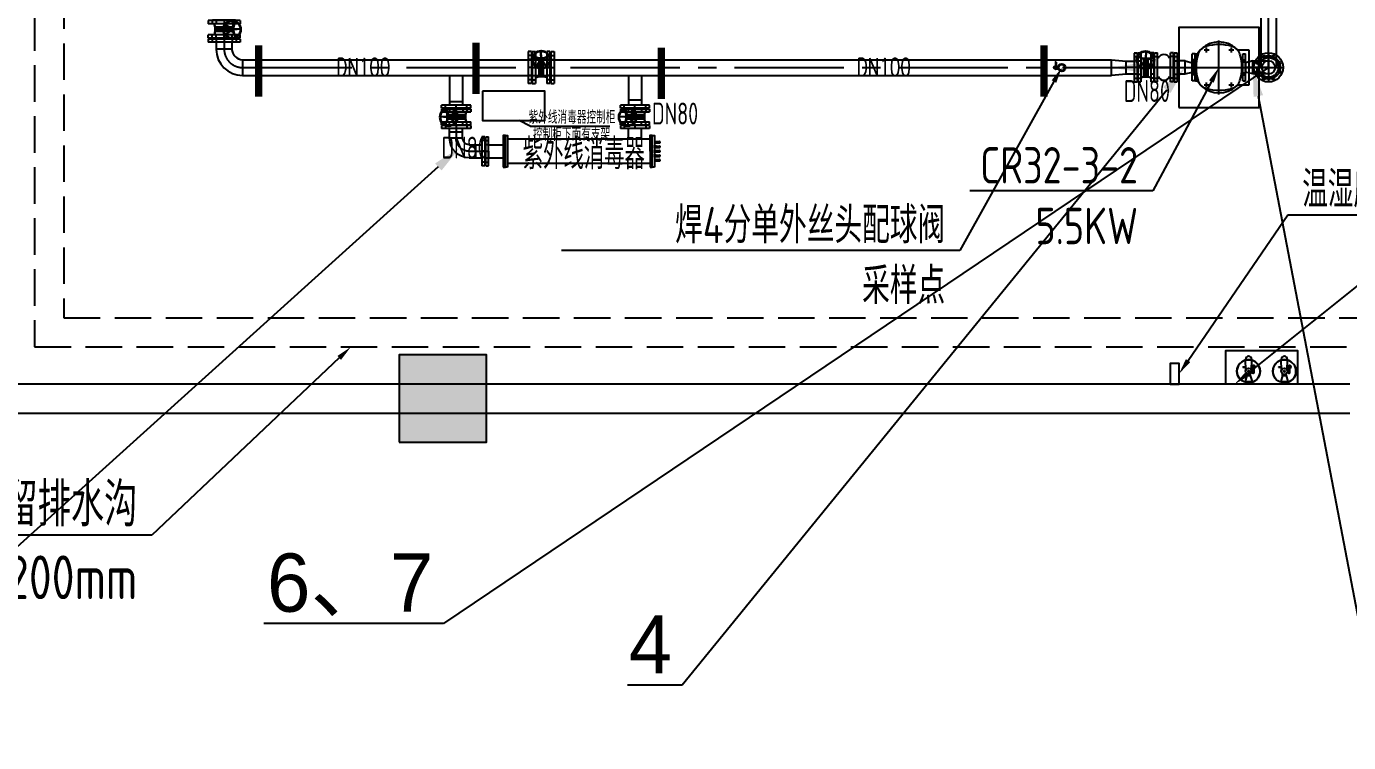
# Model space of a CAD drawing. Header units: millimetres. Extents: x 10779125 to 11142123, y -372083 to -144871.
# Drawn here: x 11098007 to 11107077, y -306097 to -301182 of the extents above; entities that cross this region are included whole.
import ezdxf
from ezdxf import colors
from ezdxf.entities.mleader import LeaderData, LeaderLine
from ezdxf.math import Vec2, Vec3

# ---------------------------------------------------------------- set-up
doc = ezdxf.new("R2010")
doc.units = ezdxf.units.MM
doc.header["$LTSCALE"] = 1000
doc.header["$MEASUREMENT"] = 0
for name, pattern in [('CENTER', [2.9, 2.5, -0.2, 0, -0.2]), ('CENTER2', [1.125, 0.75, -0.125, 0.125, -0.125]), ('DASH', [0.35, 0.25, -0.1]), ('DASHED', [0.35, 0.25, -0.1])]:
    doc.linetypes.add(name, pattern=pattern)
doc.layers.get('0').update_dxf_attribs({"color": 255, "linetype": 'CONTINUOUS'})
for name, color, linetype in [('1', 255, 'CONTINUOUS'), ('10', 7, 'CONTINUOUS'), ('2细线层', 4, 'CONTINUOUS'), ('3中心线', 1, 'CENTER2'), ('3中心线层', 1, 'CENTER'), ('4虚线层', 6, 'DASHED'), ('8', 8, 'CONTINUOUS'), ('A-DIM_SYMB', 252, 'CONTINUOUS'), ('AXIS', 3, 'CONTINUOUS'), ('center', 1, 'CENTER'), ('Grundfos', 5, 'CONTINUOUS'), ('PUB_HATCH', 8, 'CONTINUOUS')]:
    doc.layers.add(name, color=color, linetype=linetype)
doc.layers.add('_0', color=7, linetype='CONTINUOUS', lineweight=80)
doc.styles.add('_HZTXT', font='tssdeng.shx', dxfattribs={"width": 0.8, "bigfont": 'tssdchn.shx'})
doc.styles.add('gps_hz', font='tssdeng.shx', dxfattribs={"width": 0.7, "bigfont": 'tssdchn.shx'})
doc.styles.add('hz', font='simplex', dxfattribs={"width": 0.7, "bigfont": 'hztxt'})
doc.styles.get("Standard").update_dxf_attribs({"font": 'symbol.ttf'})

# ---------------------------------------------------------------- blocks, each defined once
blk = doc.blocks.new('_FZH')
blk.add_lwpolyline([(-0.5, -0.5), (0.5, -0.5), (0.5, 0.5), (-0.5, 0.5)], close=True)
at = {"layer": 'PUB_HATCH'}
blk.add_solid([(-0.5, -0.5), (0.5, -0.5), (-0.5, 0.5), (0.5, 0.5)], dxfattribs=at)
blk = doc.blocks.new('bf211016')
at = {"layer": '8', "color": 8, "linetype": 'DASH'}
for p, q in [((-10600, 6787.7, 0), (-10600, 655, 0)), ((-10600, 655, 0), (1100, 655, 0))]:
    blk.add_line(p, q, dxfattribs=at)
at = {"layer": '8', "color": 8}
for p, q in [((-10448.4, 400, 0), (-15800, 400, 0)), ((-1576.8, 400, 0), (-10448.4, 400, 0)), ((-15800, 200, 0), (-10448.4, 200, 0)), ((-10448.4, 200, 0), (-1576.8, 200, 0))]:
    blk.add_line(p, q, dxfattribs=at)
at = {"layer": '8', "color": 8, "linetype": 'DASH', "elevation": 0}
blk.add_lwpolyline([(14385.7, 6587.7), (-10400, 6587.7), (-10400, 855), (6185.7, 855), (6185.7, 655), (1319.7, 655), (1319.7, 0)], dxfattribs=at)
at = {"layer": '8', "color": 8, "xscale": 600, "yscale": 600, "zscale": 600}
blk.add_blockref('_FZH', (-7800, 300, 0), dxfattribs=at)
blk = doc.blocks.new('DN80法兰侧视图')
at = {"layer": '1'}
for p, q in [((-20, 100), (0, 100)), ((-20, 100), (-20, -100)), ((0, 100), (0, -100)), ((-23, 67.5), (-20, 72)), ((-23, 67.5), (-23, -67.5)), ((-20, 45.5), (0, 45.5)), ((-23, -67.5), (-20, -72)), ((-20, -45.5), (0, -45.5)), ((-20, -100), (0, -100))]:
    blk.add_line(p, q, dxfattribs=at)
at = {"layer": '3中心线层'}
for p, q in [((-23, 0), (0, 0)), ((-20, 73.9), (0, 73.9)), ((-23, 0), (0, 0)), ((-20, -73.9), (0, -73.9))]:
    blk.add_line(p, q, dxfattribs=at)
blk = doc.blocks.new('DN80长200单片法兰弯头')
at = {"layer": '1'}
for p, q in [((177, -10), (177, 190)), ((197, 190), (177, 190)), ((197, -10), (197, 190)), ((90, 134.5), (177, 134.5)), ((177, 45.5), (177, 134.5)), ((200, 157.5), (197, 162)), ((200, 22.5), (200, 157.5)), ((44.5, 0), (-44.5, 0)), ((90, 45.5), (177, 45.5)), ((200, 22.5), (197, 18)), ((197, -10), (177, -10))]:
    blk.add_line(p, q, dxfattribs=at)
for radius in [134.5, 45.5]:
    blk.add_arc((90, 0), radius, 90, 180, dxfattribs=at)
at = {"layer": '3中心线层'}
for p, q in [((197, 163.9), (177, 163.9)), ((90, 90), (200, 90)), ((200, 90), (177, 90)), ((200, 90), (177, 90)), ((200, 90), (177, 90)), ((200, 90), (177, 90)), ((197, 16.1), (177, 16.1))]:
    blk.add_line(p, q, dxfattribs=at)
blk.add_arc((90, 0), 90, 90, 180, dxfattribs=at)
blk = doc.blocks.new('法兰式蝶阀DN80')
at = {"lineweight": 30}
for p, q in [((-64.8, 70.6), (-68.7, 91)), ((40, 67.3), (4.1, 94.9)), ((40.5, 68), (5, 95.6)), ((56.2, 70.5), (75, 111.3)), ((56.7, 69.9), (76.9, 110.5)), ((60.5, 70.6), (64.1, 91)), ((-64.8, 43.4), (-68.7, 23)), ((-64.8, 70.6), (-64.8, 43.4)), ((-56.2, 70.6), (-64.8, 70.6)), ((-56.2, 43.4), (-64.8, 43.4)), ((-43.9, 58.2), (-57.9, 58.2)), ((-44.5, 55.8), (-57.9, 55.8)), ((-49.6, 70.6), (-56.2, 70.6)), ((-49.6, 43.4), (-56.2, 43.4)), ((-45.7, 70.6), (-49.6, 70.6)), ((-45.7, 43.4), (-49.6, 43.4)), ((-38.3, 70.6), (-45.7, 70.6)), ((-40.1, 43.4), (-45.7, 43.4)), ((-44.5, 55.8), (-6.1, 55.8)), ((-43.9, 58.2), (-5.9, 58.2)), ((-40.1, 43.4), (28.8, 43.4)), ((-38.3, 70.6), (42, 70.6)), ((14.2, 55.8), (-6.1, 55.8)), ((14.2, 58.2), (-5.9, 58.2)), ((39.4, 50.2), (1.1, 26.2)), ((40.1, 49.5), (1.4, 25.3)), ((35.8, 58.2), (14.2, 58.2)), ((36.3, 55.8), (14.2, 55.8)), ((28.8, 43.4), (42, 43.4)), ((30.2, 70.6), (42, 70.6)), ((35.8, 58.2), (54.3, 58.2)), ((36.3, 55.8), (54.3, 55.8)), ((42, 70.6), (46.4, 70.6)), ((42, 43.4), (46.4, 43.4)), ((53, 70.6), (46.4, 70.6)), ((53, 43.4), (46.4, 43.4)), ((53, 70.6), (60.5, 70.6)), ((53, 43.4), (59.1, 43.4)), ((53.4, 45.8), (66.6, 2.5)), ((54.2, 46.1), (67.8, 2.9)), ((60.5, 43.4), (59.1, 43.4)), ((60.5, 70.6), (60.5, 43.4)), ((60.5, 43.4), (64.1, 23)), ((63, 57.2), (108.3, 53.9)), ((63.2, 57.7), (108.4, 55))]:
    blk.add_line(p, q, dxfattribs=at)
for centre, radius in [((50, 58.6), 60.9), ((50, 58.6), 58.5), ((49.6, 58.2), 13.2)]:
    blk.add_circle(centre, radius, dxfattribs=at)
for centre, start, end in [((-59, 57), 48.38702, 311.61298), ((55.3, 57), 228.38702, 131.61298)]:
    blk.add_arc(centre, 1.65, start, end, dxfattribs=at)
at = {"layer": 'AXIS', "rotation": 270}
blk.add_blockref('DN80法兰侧视图', (0, 91), dxfattribs=at)
at = {"layer": 'AXIS', "xscale": -1, "rotation": 270}
blk.add_blockref('DN80法兰侧视图', (0, 23), dxfattribs=at)
blk = doc.blocks.new('DN100法兰侧视图')
at = {"layer": '1'}
for p, q in [((-22, 110), (0, 110)), ((-22, 110), (-22, -110)), ((0, 110), (0, -110)), ((-25, 77.5), (-22, 82)), ((-25, 77.5), (-25, -77.5)), ((-22, 55), (0, 55)), ((-25, -77.5), (-22, -82)), ((-22, -55), (0, -55)), ((-22, -110), (0, -110))]:
    blk.add_line(p, q, dxfattribs=at)
at = {"layer": '3中心线层'}
for p, q in [((-25, 0), (0, 0)), ((-22, 83.1), (0, 83.1)), ((-22, -83.1), (0, -83.1))]:
    blk.add_line(p, q, dxfattribs=at)
blk = doc.blocks.new('法兰式蝶阀DN100')
at = {"lineweight": 30}
for p, q in [((-60.7, 76.7), (-65.7, 102.4)), ((44.1, 73.4), (8.2, 101)), ((44.6, 74.1), (9.1, 101.7)), ((60.3, 76.6), (79.1, 117.4)), ((60.7, 76), (81, 116.6)), ((64.6, 76.7), (70.5, 102.4)), ((-60.7, 49.5), (-67.6, 25)), ((-60.7, 76.7), (-60.7, 49.5)), ((-52.1, 76.7), (-60.7, 76.7)), ((-52.1, 49.5), (-60.7, 49.5)), ((-39.9, 64.3), (-53.8, 64.3)), ((-40.4, 61.9), (-53.8, 61.9)), ((-45.5, 76.7), (-52.1, 76.7)), ((-45.5, 49.5), (-52.1, 49.5)), ((-41.6, 76.7), (-45.5, 76.7)), ((-41.6, 49.5), (-45.5, 49.5)), ((-34.3, 76.7), (-41.6, 76.7)), ((-36, 49.5), (-41.6, 49.5)), ((-40.4, 61.9), (-2, 61.9)), ((-39.9, 64.3), (-1.8, 64.3)), ((-36, 49.5), (32.9, 49.5)), ((-34.3, 76.7), (46.1, 76.7)), ((18.3, 61.9), (-2, 61.9)), ((18.3, 64.3), (-1.8, 64.3)), ((43.5, 56.3), (5.2, 32.3)), ((44.2, 55.6), (5.5, 31.4)), ((39.9, 64.3), (18.3, 64.3)), ((40.4, 61.9), (18.3, 61.9)), ((32.9, 49.5), (46.1, 49.5)), ((34.3, 76.7), (46.1, 76.7)), ((39.9, 64.3), (58.3, 64.3)), ((40.4, 61.9), (58.3, 61.9)), ((46.1, 76.7), (50.5, 76.7)), ((46.1, 49.5), (50.5, 49.5)), ((57.1, 76.7), (50.5, 76.7)), ((57.1, 49.5), (50.5, 49.5)), ((57.1, 76.7), (64.6, 76.7)), ((57.1, 49.5), (63.1, 49.5)), ((57.4, 51.9), (70.7, 8.6)), ((58.3, 52.2), (71.9, 9)), ((64.6, 49.5), (63.1, 49.5)), ((64.6, 76.7), (64.6, 49.5)), ((64.6, 49.5), (72.2, 25)), ((67.1, 63.3), (112.4, 60)), ((67.3, 63.8), (112.5, 61.1))]:
    blk.add_line(p, q, dxfattribs=at)
for centre, radius in [((54.1, 64.7), 60.9), ((54.1, 64.7), 58.5), ((53.7, 64.3), 13.2)]:
    blk.add_circle(centre, radius, dxfattribs=at)
for centre, start, end in [((-54.9, 63.1), 48.38702, 311.61298), ((59.4, 63.1), 228.38702, 131.61298)]:
    blk.add_arc(centre, 1.65, start, end, dxfattribs=at)
at = {"rotation": 270}
blk.add_blockref('DN100法兰侧视图', (0, 102.4), dxfattribs=at)
at = {"xscale": -1, "rotation": 270}
blk.add_blockref('DN100法兰侧视图', (0, 25), dxfattribs=at)
blk = doc.blocks.new('CR_32-5_DIN_(CONNECTION)_MG_160MB2_B5-42_F1_3PH_11KW_B')
at = {"layer": 'center'}
for p, q in [((160, -185.7), (160, 185.7)), ((57.8, 120), (92.2, 120)), ((75, 102.8), (75, 137.2)), ((227.8, 120), (262.2, 120)), ((245, 102.8), (245, 137.2)), ((-54.7, 0), (374.7, 0)), ((57.8, -120), (92.2, -120)), ((75, -137.2), (75, -102.8)), ((227.8, -120), (262.2, -120)), ((245, -137.2), (245, -102.8))]:
    blk.add_line(p, q, dxfattribs=at)
at = {"layer": 'Grundfos'}
for p, q in [((0, 70.9), (0, 92.5)), ((0, 92.5), (11.4, 92.5)), ((286.1, 121.5), (364, 121.5)), ((364, 121.5), (364, -121.5)), ((0, -92.5), (0, -70.9)), ((0, -92.5), (11.4, -92.5)), ((364, -121.5), (286.1, -121.5))]:
    blk.add_line(p, q, dxfattribs=at)
for centre, radius, start, end in [((160, 0), 175, 136.85961, 180.00138), ((160, 0), 175, 136.90574, 223.09426), ((92.7, 67.3), 80, 106.48612, 163.51388), ((160, 0), 175, 46.85245, 133.14755), ((160, 0), 175, 46.90574, 133.09426), ((160, -160), 317, 73.51388, 106.48612), ((227.3, 67.3), 80, 16.48612, 73.51388), ((320, 0), 317, 163.51388, 196.48612), ((0, 0), 317, 343.51388, 16.48612), ((92.7, -67.3), 80, 196.48612, 253.51388), ((227.3, -67.3), 80, 286.48612, 343.51388), ((160, 0), 175, 226.90574, 313.09426), ((160, 160), 317, 253.51388, 286.48612)]:
    blk.add_arc(centre, radius, start, end, dxfattribs=at)
blk = doc.blocks.new('DN65法兰侧视图')
at = {"layer": '1'}
for p, q in [((-20, 92.5), (0, 92.5)), ((-20, 92.5), (-20, -92.5)), ((0, 92.5), (0, -92.5)), ((-23, 60), (-20, 64.5)), ((-23, 60), (-23, -60)), ((-20, 37.5), (0, 37.5)), ((-23, -60), (-20, -64.5)), ((-20, -37.5), (0, -37.5)), ((-20, -92.5), (0, -92.5))]:
    blk.add_line(p, q, dxfattribs=at)
at = {"layer": '3中心线层'}
for p, q in [((-20, 51.3), (0, 51.3)), ((-20, 0), (0, 0)), ((-20, -51.3), (0, -51.3))]:
    blk.add_line(p, q, dxfattribs=at)
blk = doc.blocks.new('DN80软连接')
at = {"layer": '1'}
for p, q in [((3, -100), (3, 100)), ((3, 100), (23, 100)), ((23, -100), (23, 100)), ((112, -100), (112, 100)), ((132, 100), (112, 100)), ((132, -100), (132, 100)), ((0, 67.5), (3, 72)), ((0, -67.5), (0, 67.5)), ((23, 63), (28.5, 63)), ((23, -63), (23, 63)), ((106.5, 63), (112, 63)), ((112, -63), (112, 63)), ((135, 67.5), (132, 72)), ((135, -67.5), (135, 67.5)), ((0, -67.5), (3, -72)), ((23, -63), (28.5, -63)), ((106.5, -63), (112, -63)), ((135, -67.5), (132, -72)), ((3, -100), (23, -100)), ((132, -100), (112, -100))]:
    blk.add_line(p, q, dxfattribs=at)
for centre, start, end in [((67.5, 46.1), 23.48002, 156.51998), ((67.5, -46.1), 203.48002, 336.51998)]:
    blk.add_arc(centre, 42.5, start, end, dxfattribs=at)
at = {"layer": '3中心线层'}
for p, q in [((112, 0), (0, 0)), ((23, 0), (0, 0)), ((0, 0), (23, 0)), ((0, 0), (23, 0)), ((0, 0), (23, 0)), ((0, 0), (23, 0)), ((3, 73.9), (23, 73.9)), ((132, 73.9), (112, 73.9)), ((112, 0), (135, 0)), ((135, 0), (112, 0)), ((135, 0), (112, 0)), ((135, 0), (112, 0)), ((135, 0), (112, 0)), ((3, -73.9), (23, -73.9)), ((132, -73.9), (112, -73.9))]:
    blk.add_line(p, q, dxfattribs=at)
blk = doc.blocks.new('DN80法兰俯视图')
at = {"layer": '1'}
for centre, radius in [((0, 0), 100), ((-73.9, 30.6), 9), ((0, 0), 45.5), ((-30.6, 73.9), 9), ((30.6, 73.9), 9), ((73.9, 30.6), 9), ((-73.9, -30.6), 9), ((-30.6, -73.9), 9), ((30.6, -73.9), 9), ((73.9, -30.6), 9)]:
    blk.add_circle(centre, radius, dxfattribs=at)
at = {"layer": '2细线层'}
blk.add_circle((0, 0), 67.5, dxfattribs=at)
at = {"layer": '3中心线层'}
for p, q in [((0, 100), (0, -100)), ((-100, 0), (100, 0)), ((-82.2, 27.2), (-65.6, 34.1)), ((-77.4, 38.9), (-70.5, 22.3)), ((-38.9, 70.5), (-22.3, 77.4)), ((-34.1, 82.2), (-27.2, 65.6)), ((38.9, 77.4), (22.3, 70.5)), ((27.2, 82.2), (34.1, 65.6)), ((65.6, 27.2), (82.2, 34.1)), ((70.5, 38.9), (77.4, 22.3)), ((-82.2, -34.1), (-65.6, -27.2)), ((-77.4, -22.3), (-70.5, -38.9)), ((-38.9, -77.4), (-22.3, -70.5)), ((-27.2, -82.2), (-34.1, -65.6)), ((22.3, -77.4), (38.9, -70.5)), ((27.2, -65.6), (34.1, -82.2)), ((82.2, -27.2), (65.6, -34.1)), ((77.4, -38.9), (70.5, -22.3))]:
    blk.add_line(p, q, dxfattribs=at)
at = {"layer": '4虚线层'}
blk.add_circle((0, 0), 80, dxfattribs=at)
blk = doc.blocks.new('A$C72931BA8')
for p, q in [((40, 110.8), (59.5, 110.8)), ((40, 110.8), (40, 107.4)), ((40, 107.4), (59.6, 107.4)), ((59.8, 88), (58, 161.1)), ((99, 88), (100.8, 161.1)), ((99.2, 107.4), (106.7, 107.4)), ((99.3, 110.8), (106.6, 110.8)), ((106.8, 92.2), (106.8, 66.6)), ((67.4, 50), (55.1, 9)), ((55.1, 9), (103.4, 9)), ((67.4, 50), (67.4, 61.7)), ((67.4, 50), (91.4, 50)), ((91.4, 50), (91.4, 61.7)), ((91.4, 50), (103.4, 9)), ((100.7, 82.3), (106.8, 82.3)), ((100.7, 76.5), (106.8, 76.5)), ((107.8, 65.6), (113.9, 65.6))]:
    blk.add_line(p, q)
blk.add_lwpolyline([(107.8, 93.2), (113.9, 93.2, -0.414214), (114.9, 92.2), (114.9, 66.6, -0.414214), (113.9, 65.6), (107.8, 65.6, -0.414214), (106.8, 66.6), (106.8, 92.2, -0.414214)], format="xyb", close=True)
for radius in [79.4, 21.4, 5.19]:
    blk.add_circle((79.4, 79.4), radius)
for centre, radius, start, end in [((79.4, 161.1), 21.4, 0, 180), ((79.4, 79.4), 79.4, 266.10549, 229.47145)]:
    blk.add_arc(centre, radius, start, end)
blk.add_ellipse((114.6, 109.2), major_axis=(0, 8.55), ratio=0.593753)
blk.add_open_spline([(114.6, 120.7), (114, 120.7), (113.4, 120.7), (112.3, 120.3), (111.8, 120.1), (110.8, 119.5), (110.4, 119.1), (109.1, 117.9), (108.5, 116.9), (107.5, 114.8), (107.1, 113.6), (106.6, 111.2), (106.5, 110), (106.6, 107.1), (106.9, 105.6), (107.8, 102.7), (108.5, 101.4), (109.9, 99.7), (110.5, 99.1), (111.9, 98.3), (112.6, 97.9), (114.2, 97.6), (115.1, 97.6), (116.7, 98), (117.5, 98.3), (118.8, 99.2), (119.4, 99.7), (120.4, 100.9), (120.8, 101.6), (121.9, 103.7), (122.4, 105.3), (122.8, 108.7), (122.8, 110.4), (122.3, 113.2), (122, 114.2), (121.2, 116.1), (120.7, 117), (119.5, 118.6), (118.8, 119.3), (117.3, 120.2), (116.7, 120.4), (115.5, 120.7), (115.1, 120.7), (114.6, 120.7)], degree=3, knots=[0, 0, 0, 0, 0.176773, 0.176773, 0.353547, 0.353547, 0.53032, 0.53032, 0.892855, 0.892855, 1.255391, 1.255391, 1.617926, 1.617926, 2.073061, 2.073061, 2.528197, 2.528197, 2.774363, 2.774363, 3.02053, 3.02053, 3.266696, 3.266696, 3.512862, 3.512862, 3.759028, 3.759028, 4.005195, 4.005195, 4.500687, 4.500687, 4.996179, 4.996179, 5.316066, 5.316066, 5.625634, 5.625634, 5.935202, 5.935202, 6.152128, 6.152128, 6.283185, 6.283185, 6.283185, 6.283185])
blk = doc.blocks.new('01')
blk.add_blockref('A$C72931BA8', (-79.4, -79.4))
blk = doc.blocks.new('FSFSDFS')
at = {"linetype": 'Continuous', "lineweight": 35}
for p, q in [((-6.6, 39.4), (-6.6, 36.2)), ((-6.2, 38.5), (-6.6, 38.5)), ((-6.2, 37.1), (-6.6, 37.1)), ((-6.2, 43.2), (-6.2, 23.4)), ((-6.2, 43.2), (-4.1, 43.2)), ((-6.2, 26.9), (-4.1, 26.9)), ((-5.4, 44), (-5.4, 23.6)), ((-4.6, 44), (-5.4, 44)), ((-5.4, 26.2), (-0.6, 26.2)), ((-4.6, 32.4), (-4.6, 44)), ((-4.6, 32.4), (-4.1, 32.4)), ((-1.5, 48.8), (-1.6, 49.3)), ((-1.6, 49.3), (1.6, 49.3)), ((-1.5, 26.8), (-1.6, 26.3)), ((1.6, 26.3), (-1.6, 26.3)), ((0.6, 26.2), (5.4, 26.2)), ((1.5, 48.8), (1.6, 49.3)), ((1.5, 26.8), (1.6, 26.3)), ((2.3, 26.9), (2.2, 26.7)), ((4.1, 43.2), (6.2, 43.2)), ((4.6, 32.4), (4.1, 32.4)), ((4.1, 26.9), (6.2, 26.9)), ((4.6, 32.4), (4.6, 44)), ((5.4, 44), (4.6, 44)), ((5.4, 44), (5.4, 23.6)), ((6.2, 43.2), (6.2, 23.4)), ((34.1, 38.5), (6.2, 38.5)), ((34.1, 37.1), (6.2, 37.1)), ((34.1, 39.4), (34.1, 36.2))]:
    blk.add_line(p, q, dxfattribs=at)
for radius in [24.2, 19.1, 19.1]:
    blk.add_circle((0, 0), radius)
for centre, radius, start, end in [((-6.2, 37.8), 1.67, 103.5362, 256.4638), ((-5.4, 43.2), 0.774, 90, 180), ((21.6, 37.8), 26.3, 155.10311, 204.89689), ((-4.6, 43.2), 0.774, 25.02135, 90), ((0, 32.4), 4.65, 180, 226.68694), ((0, 37.8), 11.6, 249.26693, 290.73307), ((-1.5, 48.5), 0.774, 97.96222, 155.10319), ((-1.5, 27.1), 0.774, 204.89669, 262.03778), ((0, 37.8), 11.6, 82.03778, 97.96222), ((0, 37.8), 11.1, 82.03778, 97.96222), ((0, 37.8), 11.1, 262.03778, 277.96222), ((1.5, 48.5), 0.774, 24.89681, 82.03778), ((1.5, 27.1), 0.774, 277.96222, 335.10311), ((-21.6, 37.8), 26.3, 335.10311, 24.89689), ((0, 32.4), 4.65, 313.29932, 0), ((4.6, 43.2), 0.774, 90, 154.9566), ((5.4, 43.2), 0.774, 0, 90), ((33.7, 37.8), 1.67, 283.5362, 76.4638)]:
    blk.add_arc(centre, radius, start, end, dxfattribs=at)
for points, knots in [([(-6.2, 25.5), (-6.2, 25.5), (-6.2, 25.7), (-6.1, 25.9), (-5.9, 26.1), (-5.7, 26.2), (-5.5, 26.2), (-5.4, 26.2)], [0, 0, 0, 0, 0.1280971, 0.257425, 0.3887199, 0.5219526, 0.6563691, 0.6563691, 0.6563691, 0.6563691]), ([(-1.5, 26.8), (-1.7, 27.2), (-2, 27.8), (-2.4, 28.8), (-2.7, 29.6), (-2.9, 30.5), (-3.1, 31.2), (-3.3, 31.9), (-3.4, 32.5), (-3.5, 33.1), (-3.6, 33.6), (-3.7, 34.1), (-3.8, 34.6), (-3.8, 35.1), (-3.9, 35.5), (-3.9, 35.9), (-3.9, 36.3), (-3.9, 36.8), (-4, 37.2), (-4, 37.6), (-4, 38), (-4, 38.5), (-3.9, 38.9), (-3.9, 39.3), (-3.9, 39.7), (-3.9, 40.1), (-3.8, 40.6), (-3.8, 41), (-3.7, 41.5), (-3.6, 42), (-3.5, 42.5), (-3.4, 43.1), (-3.3, 43.7), (-3.1, 44.4), (-2.9, 45.1), (-2.7, 46), (-2.4, 46.8), (-2, 47.8), (-1.7, 48.5), (-1.5, 48.8)], [0, 0, 0, 0, 0.627458, 1.194277, 1.712384, 2.184886, 2.61352, 3.003697, 3.359246, 3.681343, 3.981893, 4.27352, 4.543691, 4.790444, 5.025742, 5.260152, 5.49516, 5.730147, 5.964802, 6.19909, 6.433161, 6.667211, 6.901411, 7.136134, 7.371141, 7.604169, 7.836632, 8.079283, 8.343391, 8.628142, 8.926523, 9.249387, 9.605282, 9.99642, 10.42616, 10.900164, 11.418391, 11.98261, 12.603284, 12.603284, 12.603284, 12.603284]), ([(-1.5, 48.8), (-1.6, 48.8), (-1.8, 48.9), (-2, 48.9), (-2.1, 48.9), (-2.2, 48.9), (-2.2, 48.9)], [0, 0, 0, 0, 0.1401622, 0.2568665, 0.3394252, 0.3882884, 0.3882884, 0.3882884, 0.3882884]), ([(-1.5, 26.8), (-1.6, 26.8), (-1.8, 26.7), (-2, 26.7), (-2.1, 26.7), (-2.2, 26.7), (-2.2, 26.7)], [0, 0, 0, 0, 0.1401622, 0.2568665, 0.3394252, 0.3882884, 0.3882884, 0.3882884, 0.3882884]), ([(1.5, 48.8), (1.6, 48.8), (1.8, 48.9), (2, 48.9), (2.1, 48.9), (2.2, 48.9), (2.2, 48.9)], [0, 0, 0, 0, 0.1401622, 0.2568665, 0.3394252, 0.3882884, 0.3882884, 0.3882884, 0.3882884]), ([(1.5, 48.8), (1.7, 48.4), (2, 47.8), (2.4, 46.8), (2.7, 45.9), (2.9, 45.1), (3.1, 44.4), (3.3, 43.7), (3.4, 43.1), (3.5, 42.5), (3.6, 42), (3.7, 41.5), (3.8, 41), (3.8, 40.5), (3.9, 40.1), (3.9, 39.7), (3.9, 39.2), (3.9, 38.8), (4, 38.4), (4, 38), (4, 37.6), (4, 37.1), (3.9, 36.7), (3.9, 36.3), (3.9, 35.9), (3.9, 35.5), (3.8, 35), (3.8, 34.6), (3.7, 34.1), (3.6, 33.6), (3.5, 33.1), (3.4, 32.5), (3.3, 31.9), (3.1, 31.2), (2.9, 30.4), (2.7, 29.6), (2.4, 28.7), (2, 27.8), (1.7, 27.1), (1.5, 26.8)], [0, 0, 0, 0, 0.627458, 1.194277, 1.712384, 2.184886, 2.61352, 3.003697, 3.359246, 3.681343, 3.981893, 4.27352, 4.543691, 4.790444, 5.025742, 5.260152, 5.49516, 5.730147, 5.964802, 6.19909, 6.433161, 6.667211, 6.901411, 7.136134, 7.371141, 7.604169, 7.836632, 8.079283, 8.343391, 8.628142, 8.926523, 9.249387, 9.605282, 9.99642, 10.42616, 10.900164, 11.418391, 11.98261, 12.603284, 12.603284, 12.603284, 12.603284]), ([(1.5, 26.8), (1.6, 26.8), (1.8, 26.7), (2, 26.7), (2.1, 26.7), (2.2, 26.7), (2.2, 26.7)], [0, 0, 0, 0, 0.1401622, 0.2568665, 0.3394252, 0.3882884, 0.3882884, 0.3882884, 0.3882884]), ([(5.4, 26.2), (5.5, 26.2), (5.7, 26.2), (5.9, 26.1), (6.1, 25.9), (6.2, 25.7), (6.2, 25.5), (6.2, 25.5)], [0, 0, 0, 0, 0.1344165, 0.2676493, 0.3989441, 0.528272, 0.6563691, 0.6563691, 0.6563691, 0.6563691])]:
    blk.add_open_spline(points, degree=3, knots=knots, dxfattribs=at)

msp = doc.modelspace()

# ---------------------------------------------------------------- linework, layer by layer
for p, q in [((11099309.1, -301291.1, 0), (11099309.1, -301348.2, 0)), ((11099417.1, -301291.1, 0), (11099417.1, -301348.2, 0)), ((11099417.1, -301337.8, 0), (11099309.1, -301337.8, 0)), ((11099490.1, -301410.8, 0), (11105450.2, -301410.8, 0)), ((11099490.1, -301410.8, 0), (11099490.1, -301518.8, 0)), ((11105956.1, -301419.2, 0), (11106005.1, -301431.7, 0)), ((11106005.1, -301431.7, 0), (11106005.1, -301495.7, 0)), ((11106420.1, -301419.2, 0), (11106371.1, -301431.7, 0)), ((11106371.1, -301431.7, 0), (11106371.1, -301495.7, 0)), ((11099490.1, -301518.8, 0), (11105450.2, -301518.8, 0)), ((11105956.1, -301508.2, 0), (11106005.1, -301495.7, 0)), ((11106420.1, -301508.2, 0), (11106371.1, -301495.7, 0))]:
    msp.add_line(p, q)
at = {"ltscale": 0.3}
for p, q in [((11102323.1, -301967.4, 0), (11102314.7, -301967.4, 0)), ((11102323.1, -301987.4, 0), (11102314.7, -301987.4, 0)), ((11102323.1, -301998.3, 0), (11102314.7, -301998.3, 0)), ((11102323.1, -301998.3, 0), (11102314.7, -301998.3, 0)), ((11102314.7, -302018.3, 0), (11102314.7, -301998.3, 0)), ((11102323.1, -302018.3, 0), (11102314.7, -302018.3, 0)), ((11102323.1, -302018.3, 0), (11102314.7, -302018.3, 0)), ((11102323.1, -302029.1, 0), (11102314.7, -302029.1, 0)), ((11102314.7, -302049.1, 0), (11102314.7, -302029.1, 0)), ((11102323.1, -301967.4, 0), (11102323.1, -301987.4, 0)), ((11102323.1, -301972.4, 0), (11102349.3, -301972.4, 0)), ((11102323.1, -301977.4, 0), (11102349.7, -301977.4, 0)), ((11102323.1, -301977.4, 0), (11102349.5, -301977.4, 0)), ((11102323.1, -301977.4, 0), (11102349.5, -301977.4, 0)), ((11102323.1, -301982.4, 0), (11102349.3, -301982.4, 0)), ((11102323.1, -301998.3, 0), (11102323.1, -302018.3, 0)), ((11102323.1, -302018.3, 0), (11102323.1, -301998.3, 0)), ((11102323.1, -302003.3, 0), (11102349.3, -302003.3, 0)), ((11102323.1, -302003.3, 0), (11102349.3, -302003.3, 0)), ((11102323.1, -302008.3, 0), (11102349.7, -302008.3, 0)), ((11102323.1, -302008.3, 0), (11102349.5, -302008.3, 0)), ((11102323.1, -302008.3, 0), (11102349.5, -302008.3, 0)), ((11102323.1, -302008.3, 0), (11102349.6, -302008.3, 0)), ((11102323.1, -302008.3, 0), (11102349.5, -302008.3, 0)), ((11102323.1, -302008.3, 0), (11102349.5, -302008.3, 0)), ((11102323.1, -302013.3, 0), (11102349.3, -302013.3, 0)), ((11102323.1, -302013.3, 0), (11102349.3, -302013.3, 0)), ((11102323.1, -302049.1, 0), (11102323.1, -302029.1, 0)), ((11102323.1, -302049.1, 0), (11102314.7, -302049.1, 0)), ((11102323.1, -302060, 0), (11102314.8, -302060, 0)), ((11102323.1, -302060, 0), (11102314.8, -302060, 0)), ((11102314.8, -302080, 0), (11102314.8, -302060, 0)), ((11102323.1, -302080, 0), (11102314.8, -302080, 0)), ((11102323.1, -302080, 0), (11102314.8, -302080, 0)), ((11102323.1, -302090.8, 0), (11102314.8, -302090.8, 0)), ((11102323.1, -302110.8, 0), (11102314.8, -302110.8, 0)), ((11102323.1, -302034.1, 0), (11102349.3, -302034.1, 0)), ((11102323.1, -302039.1, 0), (11102349.6, -302039.1, 0)), ((11102323.1, -302039.1, 0), (11102349.5, -302039.1, 0)), ((11102323.1, -302039.1, 0), (11102349.5, -302039.1, 0)), ((11102323.1, -302044.1, 0), (11102349.3, -302044.1, 0)), ((11102323.1, -302080, 0), (11102323.1, -302060, 0)), ((11102323.1, -302080, 0), (11102323.1, -302060, 0)), ((11102323.1, -302070, 0), (11102323.1, -302065, 0)), ((11102323.1, -302065, 0), (11102349.3, -302065, 0)), ((11102323.1, -302065, 0), (11102349.3, -302065, 0)), ((11102323.1, -302070, 0), (11102349.5, -302070, 0)), ((11102323.1, -302070, 0), (11102349.5, -302070, 0)), ((11102323.1, -302070, 0), (11102349.6, -302070, 0)), ((11102323.1, -302070, 0), (11102349.5, -302070, 0)), ((11102323.1, -302070, 0), (11102349.5, -302070, 0)), ((11102323.1, -302075, 0), (11102349.3, -302075, 0)), ((11102323.1, -302075, 0), (11102349.3, -302075, 0)), ((11102323.1, -302110.8, 0), (11102323.1, -302090.8, 0)), ((11102323.1, -302100.8, 0), (11102323.1, -302095.8, 0)), ((11102323.1, -302095.8, 0), (11102349.3, -302095.8, 0)), ((11102323.1, -302100.8, 0), (11102349.5, -302100.8, 0)), ((11102323.1, -302100.8, 0), (11102349.5, -302100.8, 0)), ((11102323.1, -302105.8, 0), (11102349.3, -302105.8, 0))]:
    msp.add_line(p, q, dxfattribs=at)
at = {"color": 5, "lineweight": -2, "const_width": 50}
for points in [[(11099600.5, -301663.8), (11099600.5, -301311.7)], [(11104988.5, -301663.8), (11104988.5, -301311.7)]]:
    msp.add_lwpolyline(points, dxfattribs=at)
at = {"color": 5, "lineweight": -2, "const_width": 50, "elevation": 0}
for points in [[(11101090.2, -301645.3), (11101090.2, -301293.2)], [(11102362.5, -301681.2), (11102362.5, -301329.1)]]:
    msp.add_lwpolyline(points, dxfattribs=at)
at = {"elevation": 0}
for points in [[(11106481.4, -303636.8), (11106235.3, -303636.8), (11106235.3, -303407.7), (11106481.4, -303407.7)], [(11106481.4, -303407.7), (11106727.5, -303407.7), (11106727.5, -303636.8), (11106481.4, -303636.8)]]:
    msp.add_lwpolyline(points, dxfattribs=at)
msp.add_lwpolyline([(11105853.8, -303636.8), (11105913.8, -303636.8), (11105913.8, -303496.8), (11105853.8, -303496.8)], close=True, dxfattribs=at)
for radius in [181, 73]:
    msp.add_arc((11099490.1, -301337.8, 0), radius, 180, 270)
at = {"ltscale": 0.3}
for centre, start, end in [((11102349.5, -301977.4, 0), 353.80031, 91.54173), ((11102349.5, -301977.4, 0), 268.46888, 6.21031), ((11102349.5, -302008.3, 0), 353.80031, 91.54173), ((11102349.5, -302008.3, 0), 353.80031, 91.54173), ((11102349.5, -302008.3, 0), 268.46888, 6.21031), ((11102349.5, -302008.3, 0), 268.46888, 6.21031), ((11102349.5, -302039.1, 0), 353.80031, 91.54173), ((11102349.5, -302039.1, 0), 268.46888, 6.21031), ((11102349.5, -302070, 0), 353.80031, 91.54173), ((11102349.5, -302070, 0), 353.80031, 91.54173), ((11102349.5, -302070, 0), 268.46888, 6.21031), ((11102349.5, -302070, 0), 268.46888, 6.21031), ((11102349.5, -302100.8, 0), 353.80031, 91.54173), ((11102349.5, -302100.8, 0), 268.46888, 6.21031)]:
    msp.add_arc(centre, 5, start, end, dxfattribs=at)
at = {"layer": '1'}
for p, q in [((11101054.7, -301723.3, 0), (11100854.7, -301723.3, 0)), ((11100854.7, -301743.3, 0), (11100854.7, -301723.3, 0)), ((11101054.7, -301743.3, 0), (11100854.7, -301743.3, 0)), ((11100887.2, -301746.3, 0), (11100882.7, -301743.3, 0)), ((11101022.2, -301746.3, 0), (11100887.2, -301746.3, 0)), ((11100999.2, -301723.3, 0), (11100910.2, -301723.3, 0)), ((11101022.2, -301746.3, 0), (11101026.7, -301743.3, 0)), ((11101054.7, -301743.3, 0), (11101054.7, -301723.3, 0)), ((11102281.5, -301723.2, 0), (11102081.5, -301723.2, 0)), ((11102081.5, -301743.2, 0), (11102081.5, -301723.2, 0)), ((11102281.5, -301743.2, 0), (11102081.5, -301743.2, 0)), ((11102114, -301746.2, 0), (11102109.5, -301743.2, 0)), ((11102249, -301746.2, 0), (11102114, -301746.2, 0)), ((11102226, -301723.2, 0), (11102137, -301723.2, 0)), ((11102249, -301746.2, 0), (11102253.5, -301743.2, 0)), ((11102281.5, -301743.2, 0), (11102281.5, -301723.2, 0)), ((11101054.7, -301863.3, 0), (11100854.7, -301863.3, 0)), ((11100854.7, -301863.3, 0), (11100854.7, -301883.3, 0)), ((11101054.7, -301883.3, 0), (11100854.7, -301883.3, 0)), ((11100887.2, -301860.3, 0), (11100882.7, -301863.3, 0)), ((11101022.2, -301860.3, 0), (11100887.2, -301860.3, 0)), ((11100910.2, -301949.3, 0), (11100910.2, -301883.3, 0)), ((11100999.2, -301883.3, 0), (11100910.2, -301883.3, 0)), ((11100999.2, -301949.2, 0), (11100999.2, -301883.3, 0)), ((11101022.2, -301860.3, 0), (11101026.7, -301863.3, 0)), ((11101054.7, -301863.3, 0), (11101054.7, -301883.3, 0)), ((11102281.5, -301863.2, 0), (11102081.5, -301863.2, 0)), ((11102081.5, -301863.2, 0), (11102081.5, -301883.2, 0)), ((11102281.5, -301883.2, 0), (11102081.5, -301883.2, 0)), ((11102114, -301860.2, 0), (11102109.5, -301863.2, 0)), ((11102249, -301860.2, 0), (11102114, -301860.2, 0)), ((11102226, -301883.2, 0), (11102137, -301883.2, 0)), ((11102249, -301860.2, 0), (11102253.5, -301863.2, 0)), ((11102281.5, -301863.2, 0), (11102281.5, -301883.2, 0))]:
    msp.add_line(p, q, dxfattribs=at)
at = {"layer": '3中心线'}
for p, q in [((11106528.1, -301463.7, 0), (11106528.1, -297444.5, 0)), ((11099363.1, -301291.1, 0), (11099363.1, -301348.2, 0)), ((11099490.1, -301464.8, 0), (11105450.2, -301464.8, 0)), ((11105450.2, -301464.8, 0), (11105551.1, -301464.8, 0)), ((11105606.1, -301464.8, 0), (11105551.1, -301464.8, 0)), ((11105901.1, -301463.7, 0), (11106005.1, -301463.7, 0)), ((11106528.1, -301463.7, 0), (11106371.1, -301463.7, 0))]:
    msp.add_line(p, q, dxfattribs=at)
at = {"layer": '3中心线层'}
for p, q in [((11100880.8, -301743.3, 0), (11100880.8, -301723.3, 0)), ((11100954.7, -301746.3, 0), (11100954.7, -301723.3, 0)), ((11100954.7, -301746.3, 0), (11100954.7, -301723.3, 0)), ((11100954.7, -301746.3, 0), (11100954.7, -301723.3, 0)), ((11100954.7, -301746.3, 0), (11100954.7, -301723.3, 0)), ((11101028.6, -301743.3, 0), (11101028.6, -301723.3, 0)), ((11102107.5, -301743.2, 0), (11102107.5, -301723.2, 0)), ((11102181.5, -301746.2, 0), (11102181.5, -301723.2, 0)), ((11102181.5, -301746.2, 0), (11102181.5, -301723.2, 0)), ((11102181.5, -301746.2, 0), (11102181.5, -301723.2, 0)), ((11102181.5, -301746.2, 0), (11102181.5, -301723.2, 0)), ((11102255.4, -301743.2, 0), (11102255.4, -301723.2, 0)), ((11100880.8, -301863.3, 0), (11100880.8, -301883.3, 0)), ((11100954.7, -301860.3, 0), (11100954.7, -301949.3, 0)), ((11100954.7, -301860.3, 0), (11100954.7, -301883.3, 0)), ((11100954.7, -301860.3, 0), (11100954.7, -301883.3, 0)), ((11100954.7, -301860.3, 0), (11100954.7, -301883.3, 0)), ((11100954.7, -301860.3, 0), (11100954.7, -301883.3, 0)), ((11101028.6, -301863.3, 0), (11101028.6, -301883.3, 0)), ((11102107.6, -301863.2, 0), (11102107.6, -301883.2, 0)), ((11102181.5, -301860.2, 0), (11102181.5, -301883.2, 0)), ((11102181.5, -301860.2, 0), (11102181.5, -301883.2, 0)), ((11102181.5, -301860.2, 0), (11102181.5, -301883.2, 0)), ((11102181.5, -301860.2, 0), (11102181.5, -301883.2, 0)), ((11102255.4, -301863.2, 0), (11102255.4, -301883.2, 0))]:
    msp.add_line(p, q, dxfattribs=at)
msp.add_arc((11099490.1, -301337.8, 0), 127, 180, 270, dxfattribs=at)
at = {"layer": '_0', "lineweight": -2}
for p, q in [((11105450.2, -301518.8, 0), (11105450.2, -301410.8, 0)), ((11105450.2, -301410.8, 0), (11105551.1, -301420.3, 0)), ((11105551.1, -301509.3, 0), (11105450.2, -301518.8, 0))]:
    msp.add_line(p, q, dxfattribs=at)
at = {"layer": '_0', "lineweight": -2, "elevation": 0}
for points in [[(11106474.1, -301463.7), (11106582.1, -301463.7), (11106582.1, -297444.5), (11106474.1, -297444.5)], [(11105913.1, -301738.7), (11106463.1, -301738.7), (11106463.1, -301188.7), (11105913.1, -301188.7)], [(11105606.1, -301509.3), (11105551.1, -301509.3), (11105551.1, -301420.3), (11105606.1, -301420.3)], [(11105901.1, -301508.2), (11105956.1, -301508.2), (11105956.1, -301419.2), (11105901.1, -301419.2)], [(11106528.1, -301508.2), (11106420.1, -301508.2), (11106420.1, -301419.2), (11106528.1, -301419.2)]]:
    msp.add_lwpolyline(points, close=True, dxfattribs=at)
at = {"layer": 'A-DIM_SYMB', "color": 0}
for p, q in [((11100910.2, -301518.8, 0), (11100910.2, -301723.3, 0)), ((11100999.2, -301518.8, 0), (11100999.2, -301723.3, 0)), ((11102136.9, -301518.7, 0), (11102137, -301723.2, 0)), ((11102225.9, -301518.7, 0), (11102226, -301723.2, 0)), ((11100954.7, -301860.3, 0), (11100954.7, -301746.3, 0)), ((11101463.1, -301866.1, 0), (11101387.8, -301827.4, 0)), ((11102008.6, -301868.7, 0), (11101463.1, -301868.8, 0)), ((11102137, -301955.1, 0), (11102137, -301883.2, 0)), ((11102226, -301955.1, 0), (11102226, -301883.2, 0)), ((11101177.7, -301994.7, 0), (11101277.7, -301994.7, 0)), ((11102284.7, -301955.1, 0), (11101307.7, -301955.2, 0)), ((11101177.7, -302039.2, 0), (11101177.8, -302083.7, 0)), ((11101177.8, -302083.7, 0), (11101277.8, -302083.7, 0)), ((11102284.8, -302123.1, 0), (11101307.8, -302123.2, 0))]:
    msp.add_line(p, q, dxfattribs=at)
at = {"layer": 'A-DIM_SYMB', "color": 2}
for p, q in [((11100910.2, -301698.3, 0), (11100999.2, -301698.3, 0)), ((11102137, -301685.2, 0), (11102226, -301685.2, 0)), ((11100910.2, -301905.8, 0), (11100999.2, -301905.8, 0)), ((11101088.2, -301994.7, 0), (11101088.3, -302083.7, 0))]:
    msp.add_line(p, q, dxfattribs=at)
at = {"layer": 'A-DIM_SYMB', "color": 0, "elevation": 0}
for points in [[(11101136.2, -301627.5), (11101136.2, -301827.4), (11101562.9, -301827.3), (11101562.9, -301627.4)], [(11101277.8, -302148.2), (11101292.8, -302148.2), (11101292.7, -301930.2), (11101277.7, -301930.2)], [(11101307.8, -302148.2), (11101292.8, -302148.2), (11101292.7, -301930.2), (11101307.7, -301930.2)], [(11102284.8, -302148.1), (11102299.8, -302148.1), (11102299.7, -301930.1), (11102284.7, -301930.1)], [(11102314.8, -302148.1), (11102299.8, -302148.1), (11102299.7, -301930.1), (11102314.7, -301930.1)]]:
    msp.add_lwpolyline(points, close=True, dxfattribs=at)

# ---------------------------------------------------------------- block references
at = {"lineweight": -2}
msp.add_blockref('bf211016', (11108663.1, -304036.8, 0), dxfattribs=at)
at = {"rotation": 180}
msp.add_blockref('DN65法兰侧视图', (11106005.1, -301463.7, 0), dxfattribs=at)
at = {"xscale": -1, "rotation": 180}
msp.add_blockref('DN65法兰侧视图', (11106371.1, -301463.7, 0), dxfattribs=at)
for p in [(11106390.9, -303549, 0), (11106636.9, -303549, 0)]:
    msp.add_blockref('01', p)
at = {"layer": '1', "lineweight": -3, "xscale": 1.08, "yscale": 1.08, "zscale": 1.08, "rotation": 90}
msp.add_blockref('FSFSDFS', (11105109.5, -301464.8, 52), dxfattribs=at)
at = {"layer": '10', "xscale": -1}
for p, rotation in [((11099363.1, -301138.7, 0), 180), ((11101474, -301464.8, 0), 270)]:
    msp.add_blockref('法兰式蝶阀DN100', p, dxfattribs=dict(at, rotation=rotation))
at = {"layer": '10', "rotation": 270}
msp.add_blockref('DN100法兰侧视图', (11099363.1, -301291.1, 0), dxfattribs=at)
at = {"layer": '10', "xscale": -1}
msp.add_blockref('DN100法兰侧视图', (11101449, -301464.8, 0), dxfattribs=at)
at = {"layer": '10'}
msp.add_blockref('DN100法兰侧视图', (11101626.4, -301464.8, 0), dxfattribs=at)
at = {"layer": '_0', "lineweight": -2}
for name, p in [('CR_32-5_DIN_(CONNECTION)_MG_160MB2_B5-42_F1_3PH_11KW_B', (11106028.1, -301463.7, 0)), ('DN80软连接', (11105743.1, -301463.7, 0)), ('DN80法兰侧视图', (11105901.1, -301463.7, 0)), ('DN80法兰俯视图', (11106528.1, -301463.7, 0))]:
    msp.add_blockref(name, p, dxfattribs=at)
at = {"layer": '_0', "lineweight": -2, "xscale": -1}
msp.add_blockref('DN80法兰侧视图', (11105606.1, -301464.8, 0), dxfattribs=at)
at = {"layer": '_0', "lineweight": -2, "rotation": 90}
msp.add_blockref('法兰式蝶阀DN80', (11105743.1, -301463.7, 0), dxfattribs=at)
at = {"layer": 'A-DIM_SYMB', "color": 0, "rotation": 180.0053075899042}
for p in [(11100954.7, -301746.3, 0), (11102181.5, -301746.2, 0)]:
    msp.add_blockref('法兰式蝶阀DN80', p, dxfattribs=at)
at = {"layer": 'A-DIM_SYMB', "color": 0, "xscale": -1, "rotation": 180.0053075899042}
for name, p in [('DN80长200单片法兰弯头', (11100954.7, -301949.3, 0)), ('DN80法兰侧视图', (11101177.7, -302039.2, 0))]:
    msp.add_blockref(name, p, dxfattribs=at)

# ---------------------------------------------------------------- texts
at = {"color": 4, "style": 'gps_hz', "width": 0.7}
for s, height, p in [('DN80', 150, (11105535.3, -301700.8, 0)), ('紫外线消毒器控制柜', 90, (11101451.9, -301850.1, 0)), ('DN80', 150, (11102298.7, -301855.3, 0)), ('DN80', 150, (11100854.4, -302089.4, 0)), ('紫外线消毒器', 210, (11101411.6, -302162.3, 0)), ('控制柜下面有支架', 90, (11101482.2, -301968.3, 0))]:
    msp.add_text(s, height=height, rotation=0.00531, dxfattribs=at).set_placement(p)
at = {"lineweight": -2, "char_height": 120, "attachment_point": 7, "style": 'hz'}
for insert in [(11100132.6, -301521, -74.2), (11103703.3, -301521, -74.2)]:
    msp.add_mtext_dynamic_manual_height_columns('DN100', width=1198.603, gutter_width=1750, heights=[0], dxfattribs=dict(at, insert=insert))

# ---------------------------------------------------------------- leaders
at = {"lineweight": -2}
ml = msp.add_multileader_mtext('Standard', dxfattribs=at)
ml.set_content('9、10、11、12', color=42)
ml.set_leader_properties(color=42)
ml.build(insert=Vec2(0, 0))
ml.multileader.update_dxf_attribs({"text_left_attachment_type": 6, "text_right_attachment_type": 6, "dogleg_length": 50, "arrow_head_size": 200})
ctx = ml.context
ctx.base_point, ctx.char_height, ctx.arrow_head_size, ctx.landing_gap_size, ctx.plane_origin = Vec3(11106933.9, -307335.9, 0), 400, 200, 20, Vec3(11111460.2, -299678.7, 0)
ctx.left_attachment, ctx.right_attachment, ctx.text_align_type = 6, 6, 2
notes = []
notes.append((ctx, [(1, (1, 1, 0), (11109957.9, -307335.9, 0), (-1, 0), 50, [(3, [(11111460.2, -299678.7, 0), (11113766, -299678.7, 0), (11115160.2, -299678.7, 0), (11117466, -299678.7, 0)], 0, [])])]))
ctx.mtext.insert, ctx.mtext.alignment, ctx.mtext.flow_direction = Vec3(11109887.9, -306855.9, 0), 3, 5
ml = msp.add_multileader_mtext('Standard', dxfattribs=at)
ml.set_content('6、7', color=42)
ml.set_leader_properties(color=42)
ml.build(insert=Vec2(0, 0))
ml.multileader.update_dxf_attribs({"text_left_attachment_type": 6, "text_right_attachment_type": 6, "dogleg_length": 50, "arrow_head_size": 200})
ctx = ml.context
ctx.base_point, ctx.char_height, ctx.arrow_head_size, ctx.landing_gap_size, ctx.plane_origin = Vec3(11099956.8, -305279.4, 0), 400, 200, 20, Vec3(11105450.2, -301464.8, 0)
ctx.left_attachment, ctx.right_attachment, ctx.text_align_type = 6, 6, 2
notes.append((ctx, [(0, (1, 1, 0), (11100867.9, -305279.4, 0), (-1, 0), 50, [(1, [(11105450.2, -301464.8, 0), (11106528.1, -301463.7, 0)], 0, [])])]))
ctx.mtext.insert, ctx.mtext.alignment, ctx.mtext.flow_direction = Vec3(11100797.9, -304799.4, 0), 3, 5
at = {"color": 4, "lineweight": -3, "ltscale": 0.1}
ml = msp.add_multileader_mtext('Standard', dxfattribs=at)
ml.set_content('焊4分单外丝头配球阀\\P采样点', color=4, style='_HZTXT')
ml.set_leader_properties()
ml.build(insert=Vec2(0, 0))
ml.multileader.update_dxf_attribs({"text_left_attachment_type": 6, "text_right_attachment_type": 6, "dogleg_length": 100, "arrow_head_size": 110})
ctx = ml.context
ctx.base_point, ctx.char_height, ctx.arrow_head_size, ctx.landing_gap_size, ctx.plane_origin = Vec3(11102365, -302720.7, 0), 250, 110, 0.09, Vec3(11100764.5, -298959.8, 0)
ctx.left_attachment, ctx.right_attachment, ctx.text_align_type = 6, 6, 2
notes.append((ctx, [(1, (1, 1, 0), (11104410, -302720.7, 0), (-1, 0), 100, [(2, [(11105109.5, -301464.8, 0)], 0, [])])]))
ctx.mtext.insert, ctx.mtext.alignment, ctx.mtext.flow_direction = Vec3(11104309.9, -302420.7, 0), 3, 5
at = {"lineweight": -2}
ml = msp.add_multileader_mtext('Standard', dxfattribs=at)
ml.set_content('4', color=42)
ml.set_leader_properties(color=42)
ml.build(insert=Vec2(0, 0))
ml.multileader.update_dxf_attribs({"text_left_attachment_type": 6, "text_right_attachment_type": 6, "dogleg_length": 50, "arrow_head_size": 200})
ctx = ml.context
ctx.base_point, ctx.char_height, ctx.arrow_head_size, ctx.landing_gap_size, ctx.plane_origin = Vec3(11102214.7, -305703.3, 0), 400, 200, 20, Vec3(11105956.1, -301463.7, 0)
ctx.left_attachment, ctx.right_attachment, ctx.text_align_type = 6, 6, 2
notes.append((ctx, [(0, (1, 1, 0), (11102506.4, -305703.3, 0), (-1, 0), 50, [(0, [(11105956.1, -301463.7, 0)], 0, [])])]))
ctx.mtext.insert, ctx.mtext.alignment, ctx.mtext.flow_direction = Vec3(11102436.4, -305223.3, 0), 3, 5
at = {"color": 4, "lineweight": -3, "ltscale": 0.1}
ml = msp.add_multileader_mtext('Standard', dxfattribs=at)
ml.set_content('CR32-3-2\\P5.5KW', color=4, style='_HZTXT')
ml.set_leader_properties()
ml.build(insert=Vec2(0, 0))
ml.multileader.update_dxf_attribs({"text_left_attachment_type": 6, "text_right_attachment_type": 6, "dogleg_length": 100, "arrow_head_size": 110})
ctx = ml.context
ctx.base_point, ctx.char_height, ctx.arrow_head_size, ctx.landing_gap_size, ctx.plane_origin = Vec3(11104033, -302310.2, 0), 250, 110, 0.09, Vec3(11105635, -299992, 0)
ctx.left_attachment, ctx.right_attachment, ctx.text_align_type = 6, 6, 2
notes.append((ctx, [(1, (1, 1, 0), (11105733.2, -302310.2, 0), (-1, 0), 100, [(0, [(11106188.1, -301463.7, 0)], 0, [])])]))
ctx.mtext.insert, ctx.mtext.alignment, ctx.mtext.flow_direction = Vec3(11105633.1, -302010.2, 0), 3, 5
at = {"lineweight": -2}
ml = msp.add_multileader_mtext('Standard', dxfattribs=at)
ml.set_content('5', color=42)
ml.set_leader_properties(color=42)
ml.build(insert=Vec2(0, 0))
ml.multileader.update_dxf_attribs({"text_left_attachment_type": 6, "text_right_attachment_type": 6, "dogleg_length": 50, "arrow_head_size": 200})
ctx = ml.context
ctx.base_point, ctx.char_height, ctx.arrow_head_size, ctx.landing_gap_size, ctx.plane_origin = Vec3(11107267.6, -305639, 0), 400, 200, 20, Vec3(11106420.1, -301463.7, 0)
ctx.left_attachment, ctx.right_attachment = 6, 6
notes.append((ctx, [(0, (1, 1, 0), (11107217.6, -305639, 0), (1, 0), 50, [(0, [(11106420.1, -301463.7, 0)], 0, [])])]))
ctx.mtext.insert, ctx.mtext.flow_direction = Vec3(11107287.6, -305159, 0), 5
ml = msp.add_multileader_mtext('Standard', dxfattribs=at)
ml.set_content('3', color=42)
ml.set_leader_properties(color=42)
ml.build(insert=Vec2(0, 0))
ml.multileader.update_dxf_attribs({"text_left_attachment_type": 6, "text_right_attachment_type": 6, "dogleg_length": 50, "arrow_head_size": 200})
ctx = ml.context
ctx.base_point, ctx.char_height, ctx.arrow_head_size, ctx.landing_gap_size, ctx.plane_origin = Vec3(11096360.5, -305929, 0), 400, 200, 20, Vec3(11100981.1, -302012.9, 0)
ctx.left_attachment, ctx.right_attachment, ctx.text_align_type = 6, 6, 2
notes.append((ctx, [(0, (1, 1, 0), (11096638.8, -305929, 0), (-1, 0), 50, [(0, [(11100981.1, -302012.9, 0)], 0, [])])]))
ctx.mtext.insert, ctx.mtext.alignment, ctx.mtext.flow_direction = Vec3(11096568.8, -305449, 0), 3, 5
at = {"color": 4, "lineweight": -3, "ltscale": 0.1}
ml = msp.add_multileader_mtext('Standard', dxfattribs=at)
ml.set_content('温湿度计', color=4, style='hz')
ml.set_leader_properties()
ml.build(insert=Vec2(0, 0))
ml.multileader.update_dxf_attribs({"text_left_attachment_type": 6, "text_right_attachment_type": 6, "dogleg_length": 100, "arrow_head_size": 110})
ctx = ml.context
ctx.base_point, ctx.char_height, ctx.arrow_head_size, ctx.landing_gap_size, ctx.plane_origin = Vec3(11106759.6, -302474.7, 0), 250, 110, 0.09, Vec3(11106342, -302809.5, 0)
ctx.left_attachment, ctx.right_attachment = 6, 6
notes.append((ctx, [(0, (1, 1, 0), (11106659.6, -302474.7, 0), (1, 0), 100, [(0, [(11105913.8, -303566.8, 0)], 0, [])])]))
ctx.mtext.insert, ctx.mtext.flow_direction = Vec3(11106759.7, -302174.7, 0), 5
ml = msp.add_multileader_mtext('Standard', dxfattribs=at)
ml.set_content('灭火器*2', color=4, style='hz')
ml.set_leader_properties()
ml.build(insert=Vec2(0, 0))
ml.multileader.update_dxf_attribs({"text_left_attachment_type": 6, "text_right_attachment_type": 6, "dogleg_length": 100, "arrow_head_size": 110})
ctx = ml.context
ctx.base_point, ctx.char_height, ctx.arrow_head_size, ctx.landing_gap_size, ctx.plane_origin = Vec3(11107338.6, -302883, 0), 250, 110, 0.09, Vec3(11106754.7, -302949.5, 0)
ctx.left_attachment, ctx.right_attachment = 6, 6
notes.append((ctx, [(0, (1, 1, 0), (11107238.6, -302883, 0), (1, 0), 100, [(0, [(11106296.4, -303636.8, 0)], 0, [])])]))
ctx.mtext.insert, ctx.mtext.flow_direction = Vec3(11107338.7, -302583, 0), 5
ml = msp.add_multileader_mtext('Standard', dxfattribs=at)
ml.set_content('泵房浇筑地坪时预留排水沟\\P宽200mm,深200mm', color=4, style='_HZTXT')
ml.set_leader_properties()
ml.build(insert=Vec2(0, 0))
ml.multileader.update_dxf_attribs({"text_left_attachment_type": 6, "text_right_attachment_type": 6, "dogleg_length": 100, "arrow_head_size": 110})
ctx = ml.context
ctx.base_point, ctx.char_height, ctx.arrow_head_size, ctx.landing_gap_size, ctx.plane_origin = Vec3(11095542.6, -304673, 0), 300, 110, 0.09, Vec3(11100389.6, -303605.1, 0)
ctx.left_attachment, ctx.right_attachment, ctx.text_align_type = 6, 6, 2
notes.append((ctx, [(1, (1, 1, 0), (11098867.7, -304673, 0), (-1, 0), 100, [(0, [(11100232.6, -303381.8, 0)], 0, [])])]))
ctx.mtext.insert, ctx.mtext.alignment, ctx.mtext.flow_direction = Vec3(11098767.7, -304313, 0), 3, 5
for ctx, leaders in notes:
    for number, flags, end, landing, length, lines in leaders:
        leader = LeaderData()
        leader.index, (leader.has_last_leader_line, leader.has_dogleg_vector, leader.attachment_direction) = number, flags
        leader.last_leader_point, leader.dogleg_vector, leader.dogleg_length = Vec3(end), Vec3(landing), length
        for number, points, colour, breaks in lines:
            line = LeaderLine()
            line.index, line.vertices, line.color, line.breaks = number, Vec3.list(points), colors.encode_raw_color(colour), breaks
            leader.lines.append(line)
        ctx.leaders.append(leader)

doc.saveas('drawing.dxf')
